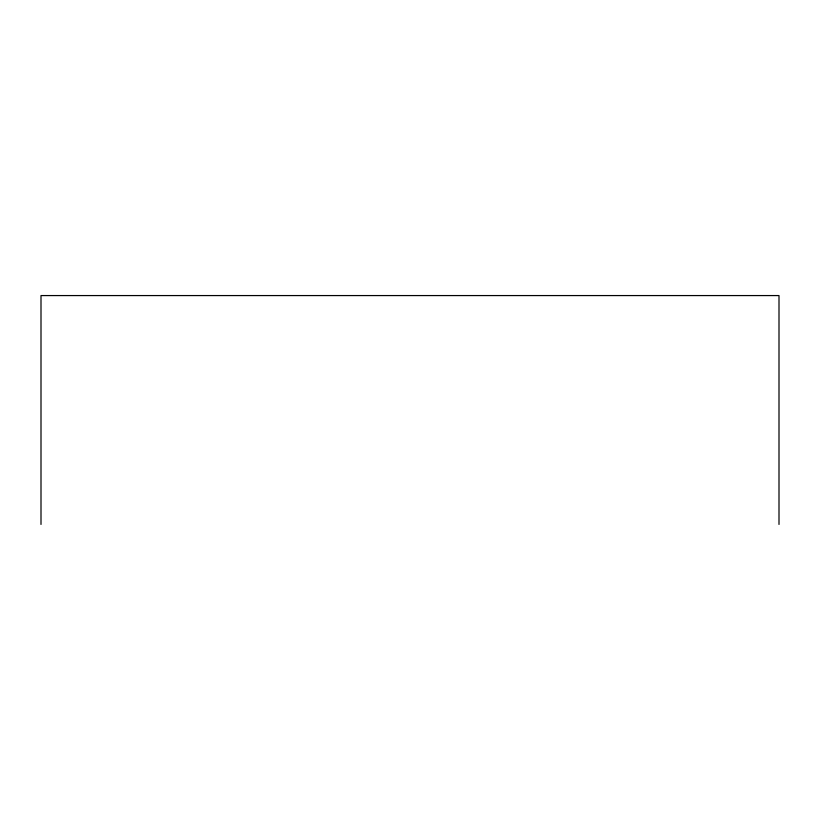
<?xml version="1.0" encoding="UTF-8"?>
<svg xmlns="http://www.w3.org/2000/svg" width="820" height="820" viewBox="0 0 820 820"><rect width="100%" height="100%" fill="white"/><g stroke="black" fill="none" stroke-linecap="round" stroke-linejoin="round"><path stroke-width="1.23" d="M779 524.431L779 295.569L41 295.569L41 524.431"/></g></svg>
